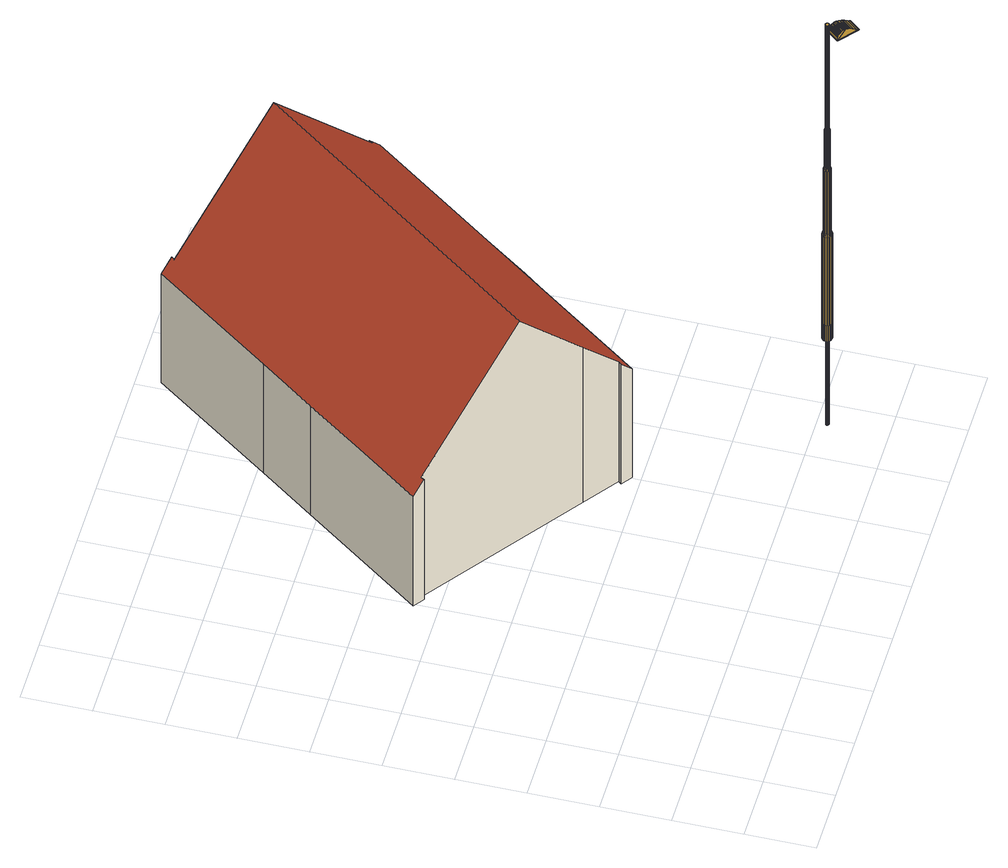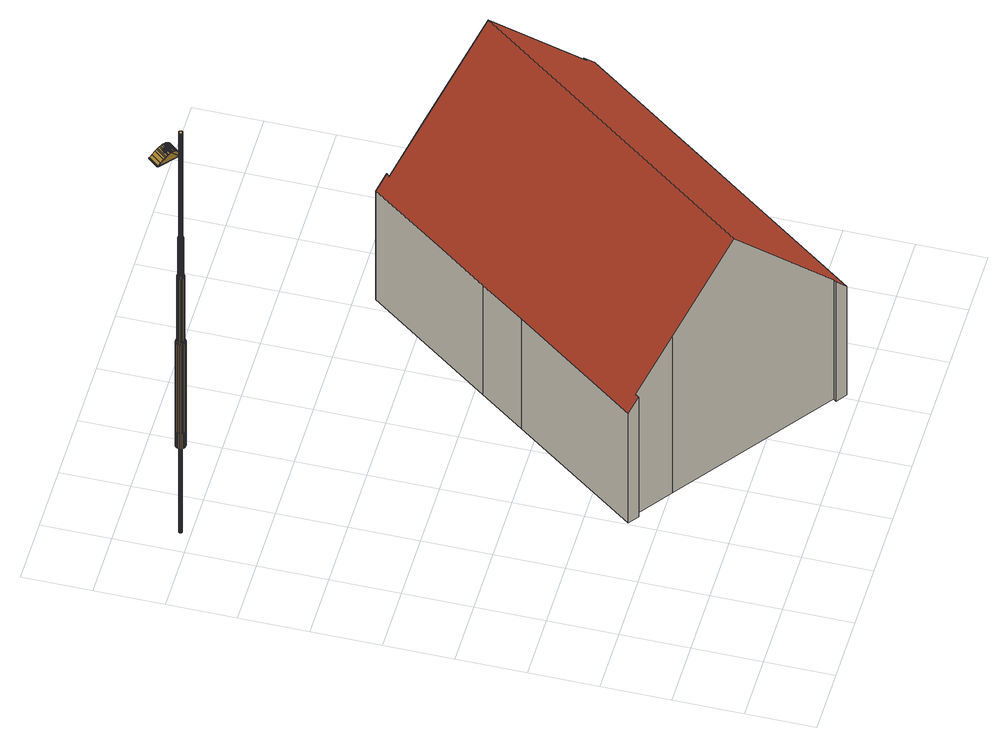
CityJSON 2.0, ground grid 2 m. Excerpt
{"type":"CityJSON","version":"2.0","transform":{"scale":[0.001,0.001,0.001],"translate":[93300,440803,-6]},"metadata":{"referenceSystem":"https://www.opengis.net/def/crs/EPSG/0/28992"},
"CityObjects":{
"building1":{"type":"Building","attributes":{"statusOmschr":"Pand in gebruik","typeOmschr":"vrijstaand","aantalBouwlagen":2,"hoogste_bouwlaag":1,"laagste_bouwlaag":0,"yearOfConstruction":1997},"address":[{"country":"Nederland","locality":"Rotterdam","thoroughfareNumber":"193","thoroughfareName":"Straatweg","postcode":"3054AD"}],"geometry":[{"type":"Solid","lod":"2","boundaries":[[[[0,1,2,3]],[[4,5,1,0]],[[4,6,7,8,9,5]],[[7,6,10,11]],[[11,10,12,13]],[[14,13,12,15,16]],[[16,15,17,18]],[[19,20,18,17]],[[20,19,21,22]],[[23,22,21,24,25,26]],[[25,24,27,28]],[[28,27,29,30]],[[31,32,30,29]],[[27,24,21,19,17,15,12,10,6,4,0,3,33,34,35,36,31,29]],[[1,5,9,8,7,11,13,14,37,38,39,2]],[[36,40,32,31]],[[30,32,40,41,37,14,16,18,20,22,23,26,25,28]],[[35,41,40,36]],[[35,34,38,37,41]],[[38,34,33,39]],[[3,2,39,33]]]],"semantics":{"surfaces":[{"type":"WallSurface"},{"type":"GroundSurface"},{"type":"RoofSurface"}],"values":[[0,0,0,0,0,0,0,0,0,0,0,0,0,1,2,0,2,0,0,0,0]]}}]},
"cityfurniture1":{"type":"CityFurniture","attributes":{"Brondatum":"12-06-2019","Thema":"Lichtmasten","Nivo":"0","Klasse":"Verbindingsweg 2-zijdig","Objecthoogte":"10","Geplaatst_op":"02-12-2010","Datum_laatste_mutatie":"07-06-2019","Straatnaam":"Straatweg","Buurtnaam":"Hillegersberg Noord","Buurt_nummer":"62","Wijknaam":"Hillegersberg-Schiebroek","Wijknummer":"6","Lichtpunttype":"Straatverlichting","Nummer":"21","Beheerobject":"71935/OVL-021","Lamptype":"CPO-TW 140W KL.728","Armatuurtype":"4767 ARM SGS 453 1X CPO-TW 140W K EB OC FG EVSA VLAK GLAS LS-6","Uithoudertype":"UITHOUDER OV CONVERSIEMODEL","Masttype":"TRAMMAST LPH 10M"},"geometry":[{"type":"MultiSurface","lod":"2","boundaries":[[[42,43,44,45]],[[45,44,46,47]],[[47,46,48,49]],[[49,48,50,51]],[[51,50,52,53]],[[53,52,54,55]],[[55,54,56,57]],[[57,56,58,59]],[[59,58,60,61]],[[61,60,62,63]],[[63,62,64,65]],[[65,64,66,67]],[[67,66,68,69]],[[69,68,70,71]],[[71,70,72,73]],[[73,72,74,75]],[[75,74,76,77]],[[77,76,78,79]],[[79,78,80,81]],[[81,80,82,83]],[[83,82,84,85]],[[85,84,86,87]],[[87,86,88,89]],[[89,88,43,42]],[[42,45,47,49,51,53,55,57,59,61,63,65,67,69,71,73,75,77,79,81,83,85,87,89]]]}]},
"cityfurniture2":{"type":"CityFurniture","attributes":{"Brondatum":"12-06-2019","Thema":"Lichtmasten","Nivo":"0","Klasse":"Verbindingsweg 2-zijdig","Objecthoogte":"10","Geplaatst_op":"02-12-2010","Datum_laatste_mutatie":"07-06-2019","Straatnaam":"Straatweg","Buurtnaam":"Hillegersberg Noord","Buurt_nummer":"62","Wijknaam":"Hillegersberg-Schiebroek","Wijknummer":"6","Lichtpunttype":"Straatverlichting","Nummer":"21","Beheerobject":"71935/OVL-021","Lamptype":"CPO-TW 140W KL.728","Armatuurtype":"4767 ARM SGS 453 1X CPO-TW 140W K EB OC FG EVSA VLAK GLAS LS-6","Uithoudertype":"UITHOUDER OV CONVERSIEMODEL","Masttype":"TRAMMAST LPH 10M"},"geometry":[{"type":"MultiSurface","lod":"2","boundaries":[[[90,91,92,93]],[[94,95,96,97]],[[98,99,100,101]],[[102,90,93,103]],[[104,105,106,107]],[[105,98,101,106]],[[91,94,97,92]],[[99,102,103,100]],[[101,100,108,109]],[[93,92,110,111]],[[112,113,114,115]],[[116,117,118,119]],[[120,121,122,123]],[[100,103,124,108]],[[125,112,115,126]],[[117,127,128,118]],[[103,93,111,124]],[[129,116,119,130]],[[97,96,131,132]],[[107,106,133,134]],[[135,120,123,136]],[[92,97,132,110]],[[106,101,109,133]],[[121,104,107,122]],[[137,135,136,138]],[[139,125,126,140]],[[127,139,140,128]],[[96,129,130,131]],[[141,142,113,112]],[[95,143,129,96]],[[144,145,146,147]],[[148,144,147,149]],[[150,151,127,117]],[[152,148,149,153]],[[154,152,153,155]],[[156,154,155,157]],[[158,159,125,139]],[[151,158,139,127]],[[159,141,112,125]],[[160,137,138,161]],[[145,160,161,146]],[[162,150,117,116]],[[142,156,157,113]],[[143,162,116,129]],[[163,164,165,166]],[[167,168,169,170]],[[171,172,173,174]],[[175,176,177,178]],[[179,180,181,182]],[[180,183,184,181]],[[168,185,186,169]],[[187,167,170,188]],[[189,190,191,192]],[[172,193,194,173]],[[183,163,166,184]],[[195,187,188,196]],[[197,195,196,198]],[[176,197,198,177]],[[193,175,178,194]],[[199,171,174,200]],[[190,199,200,191]],[[201,202,164,163]],[[203,204,180,179]],[[205,206,207,208]],[[209,210,168,167]],[[211,212,213,214]],[[215,203,179,216]],[[217,218,197,176]],[[212,219,220,213]],[[221,222,223,224]],[[204,225,183,180]],[[225,201,163,183]],[[226,209,167,187]],[[206,189,192,207]],[[222,211,214,223]],[[227,217,176,175]],[[210,228,185,168]],[[229,205,208,230]],[[219,229,230,220]],[[218,231,195,197]],[[185,215,216,186]],[[231,226,187,195]],[[202,221,224,164]],[[232,233,234,235]],[[236,237,238,239]],[[240,241,242,243]],[[244,232,235,245]],[[241,236,239,242]],[[246,247,248,249]],[[233,240,243,234]],[[250,251,252,253]],[[251,246,249,252]],[[237,254,255,238]],[[247,244,245,248]],[[235,234,256,257]],[[253,252,182,181]],[[254,258,259,255]],[[239,238,260,261]],[[258,262,263,259]],[[264,265,266,267]],[[265,268,269,266]],[[270,271,272,273]],[[271,274,275,272]],[[274,276,277,275]],[[276,278,279,277]],[[278,280,281,279]],[[243,242,282,283]],[[268,250,253,269]],[[234,243,283,256]],[[248,245,284,285]],[[286,287,288,289]],[[262,286,289,263]],[[287,290,291,288]],[[290,292,293,291]],[[292,270,273,293]],[[280,294,295,281]],[[249,248,285,296]],[[245,235,257,284]],[[242,239,261,282]],[[294,264,267,295]],[[252,249,296,182]],[[279,281,297,298]],[[272,275,299,300]],[[255,259,301,302]],[[289,288,303,304]],[[188,170,257,256]],[[273,272,300,305]],[[275,277,306,299]],[[269,253,181,184]],[[259,263,307,301]],[[263,289,304,307]],[[291,293,308,309]],[[288,291,309,303]],[[267,266,166,165]],[[277,279,298,306]],[[238,255,302,260]],[[281,295,310,297]],[[170,169,284,257]],[[266,269,184,166]],[[295,267,165,310]],[[293,273,305,308]],[[169,186,285,284]],[[191,200,304,303]],[[220,230,300,299]],[[223,214,298,297]],[[192,191,303,309]],[[178,177,261,260]],[[174,173,301,307]],[[207,192,309,308]],[[196,188,256,283]],[[198,196,283,282]],[[224,223,297,310]],[[177,198,282,261]],[[194,178,260,302]],[[186,216,296,285]],[[200,174,307,304]],[[213,220,299,306]],[[230,208,305,300]],[[173,194,302,301]],[[216,179,182,296]],[[214,213,306,298]],[[164,224,310,165]],[[265,264,294,280,278,276,274,271,270,292,290,287,286,262,258,254,237,236,241,240,233,232,244,247,246,251,250,268]],[[311,312,206,205]],[[313,314,219,212]],[[315,313,212,211]],[[316,317,221,202]],[[318,319,199,190]],[[320,321,204,203]],[[322,323,193,172]],[[228,324,215,185]],[[325,315,211,222]],[[326,311,205,229]],[[324,320,203,215]],[[312,327,189,206]],[[328,316,202,201]],[[323,227,175,193]],[[314,326,229,219]],[[317,325,222,221]],[[329,322,172,171]],[[319,329,171,199]],[[327,318,190,189]],[[118,128,326,314]],[[119,118,314,313]],[[128,140,311,326]],[[321,330,225,204]],[[114,331,319,318]],[[126,115,327,312]],[[130,119,313,315]],[[332,333,227,323]],[[330,328,201,225]],[[334,335,218,217]],[[331,336,329,319]],[[337,134,228,210]],[[333,334,217,227]],[[140,126,312,311]],[[338,337,210,209]],[[339,338,209,226]],[[340,332,323,322]],[[115,114,318,327]],[[336,340,322,329]],[[335,341,231,218]],[[341,339,226,231]],[[131,130,315,325]],[[134,133,324,228]],[[109,108,321,320]],[[113,157,331,114]],[[155,153,340,336]],[[108,124,330,321]],[[122,107,134,337]],[[149,147,333,332]],[[110,132,317,316]],[[138,136,339,341]],[[146,161,335,334]],[[124,111,328,330]],[[153,149,332,340]],[[132,131,325,317]],[[133,109,320,324]],[[123,122,337,338]],[[136,123,338,339]],[[161,138,341,335]],[[111,110,316,328]],[[147,146,334,333]],[[157,155,336,331]],[[342,343,344,345]],[[346,347,348,349]],[[350,351,352]],[[343,353,354,344]],[[355,356,357]],[[358,359,360,361]],[[362,363,364,352]],[[365,366,367,368]],[[347,369,370,348]],[[359,346,349,360]],[[371,357,356]],[[372,365,368,373]],[[369,374,375,370]],[[376,377,378,379]],[[366,356,355,367]],[[380,381,382,383]],[[381,384,385,382]],[[384,376,379,385]],[[364,352,351]],[[377,342,345,378]],[[374,372,373,375]],[[353,358,361,354]],[[386,387,388,389]],[[390,386,389,391]],[[392,393,394]],[[395,393,392]],[[396,395,392]],[[397,390,391,398]],[[399,387,386,390,397,400,401,402,403,404,405,406],[407,392,394,408,409,410]],[[407,396,392]],[[411,395,396]],[[399,406,411,396]],[[406,405,395,411]],[[387,399,396,388]],[[400,397,398,412]],[[377,376,413,414]],[[342,377,414,415]],[[353,343,416,417]],[[358,353,417,418]],[[343,342,415,416]],[[359,358,418,419]],[[420,421,422,423]],[[424,425,351,426]],[[427,424,426,428]],[[429,430,431,432]],[[433,434,435,436]],[[436,435,430,429]],[[432,431,437,438]],[[208,207,308,305]],[[439,440,441,442]],[[443,444,445,446]],[[442,441,444,443]],[[447,448,449,450]],[[451,452,453,454]],[[450,449,455,456]],[[457,458,459,460]],[[454,453,461,462]],[[438,437,463,464]],[[465,466,467,468]],[[468,467,452,451]],[[469,470,471,472]],[[462,461,458,457]],[[456,455,470,469]],[[473,474,475,476]],[[476,475,448,447]],[[472,471,477,478]],[[479,480,466,465]],[[464,463,474,473]],[[481,482,483,484]],[[484,483,485,486]],[[486,485,487,488]],[[489,490,491,492]],[[493,494,495,496]],[[497,498,494,493]],[[496,495,482,481]],[[499,500,501,502]],[[503,504,505,506]],[[507,508,509,510]],[[511,512,504,503]],[[513,514,515,516]],[[517,518,500,499]],[[519,520,521,522]],[[523,524,525,526]],[[510,509,498,497]],[[506,505,527,528]],[[502,501,524,523]],[[522,521,529,530]],[[526,525,508,507]],[[528,527,520,519]],[[531,532,514,513]],[[530,529,532,531]],[[533,534,535,536]],[[537,538,539,540]],[[541,542,543,544]],[[536,535,542,541]],[[492,491,545,546]],[[540,539,534,533]],[[546,545,538,537]],[[547,548,549,550]],[[551,552,553,554]],[[555,556,557,558]],[[559,560,548,547]],[[561,562,563,564]],[[565,566,552,551]],[[567,568,440,439]],[[544,543,556,555]],[[564,563,569,570]],[[550,549,571,572]],[[558,557,562,561]],[[573,574,568,567]],[[572,571,574,573]],[[554,553,575,576]],[[576,575,560,559]],[[365,372,577,578]],[[366,365,578,579]],[[356,366,579,580]],[[371,356,580,363]],[[581,582,583,584]],[[585,398,410]],[[586,587,588]],[[589,590,393]],[[591,408,394,592]],[[592,581,584,591]],[[408,585,409]],[[393,590,394]],[[592,394,392,581]],[[396,407,410,388]],[[409,585,410]],[[391,389,398]],[[585,408,394,590]],[[389,388,410]],[[412,398,585]],[[587,410,409,584,583,593,588]],[[398,389,410]],[[594,427,428,595]],[[596,597,598,599]],[[380,600,601,602]],[[597,594,595,598]],[[600,596,599,601]],[[381,380,602,603]],[[376,384,604,413]],[[384,381,603,604]],[[605,606,607,608]],[[609,610,611,612]],[[613,614,615,616]],[[617,618,619,620]],[[621,622,623,624]],[[624,623,625,626]],[[627,628,629,630]],[[626,625,631,632]],[[632,631,614,613]],[[633,634,610,609]],[[608,607,618,617]],[[612,611,606,605]],[[620,619,635,636]],[[636,635,622,621]],[[630,629,637,638]],[[639,640,641,642]],[[638,637,643,644]],[[645,646,647,648]],[[649,650,651,652]],[[653,654,655,656]],[[642,641,646,645]],[[657,658,659,660]],[[644,643,661,662]],[[663,664,665,666]],[[660,659,664,663]],[[662,661,650,649]],[[652,651,667,668]],[[666,665,512,511]],[[668,667,654,653]],[[656,655,640,639]],[[669,670,671,672]],[[673,674,675,676]],[[677,678,679,680]],[[681,682,674,673]],[[683,684,685,686]],[[687,688,684,683]],[[672,671,689,690]],[[686,685,678,677]],[[691,692,688,687]],[[690,689,692,691]],[[680,679,693,694]],[[695,696,697,698]],[[698,697,699,700]],[[694,693,701,702]],[[702,701,682,681]],[[401,400,412,585]],[[403,402,590,589]],[[425,703,704]],[[425,424,705,703]],[[594,597,706,707]],[[708,704,371,357]],[[402,401,585,590]],[[708,704,703]],[[405,404,393,395]],[[709,596,710]],[[404,403,589,393]],[[380,383,600]],[[427,594,707,711]],[[424,427,711,705]],[[600,710,596]],[[710,600,383]],[[597,596,709,706]],[[712,350,352]],[[580,579,713,714]],[[580,714,363]],[[362,363,714]],[[372,374,715,577]],[[374,369,716,715]],[[347,346,717,718]],[[346,359,419,717]],[[369,347,718,716]],[[460,459,719,720]],[[721,722,723,724]],[[725,726,727,728]],[[729,730,731,732]],[[733,734,722,721]],[[724,723,726,725]],[[720,719,734,733]],[[735,736,737,738]],[[739,740,741,742]],[[743,593,583,582]],[[732,731,744,745]],[[745,744,746,747]],[[742,741,748,749]],[[409,408,591,584]],[[750,751,740,739]],[[738,737,752,753]],[[754,755,756,757]],[[749,748,755,754]],[[757,756,736,735]],[[758,759,751,750]],[[586,593,743]],[[747,746,759,758]],[[581,392,407,760,586,743,582]],[[593,586,588]],[[587,586,760]],[[760,410,587]],[[410,760,407]],[[603,602,761,762]],[[416,415,763,764]],[[604,603,762,765]],[[417,416,764,766]],[[418,417,766,767]],[[595,428,768,769]],[[598,595,769,770]],[[717,419,712,771]],[[718,717,771,772]],[[578,577,773,774]],[[715,716,775,776]],[[579,578,774,713]],[[428,426,777,768]],[[414,413,778,779]],[[415,414,779,763]],[[716,718,772,775]],[[602,601,780,761]],[[426,351,350,777]],[[601,599,781,780]],[[599,598,770,781]],[[419,418,767,712]],[[413,604,765,778]],[[577,715,776,773]],[[703,360,708]],[[349,348,370,375,373,368,367,355,708,360]],[[782,783,784,785]],[[783,420,423,784]],[[786,782,785,787]],[[788,789,787,785,784,423,422]],[[790,791,792,793]],[[794,795,796,797]],[[798,786,787,789]],[[799,798,789,788]],[[421,420,783,782,786,798,799]],[[800,801,802,803]],[[804,805,795,794]],[[421,799,788,422]],[[806,807,808,809]],[[793,792,810,811]],[[797,796,696,695]],[[803,802,807,806]],[[812,813,801,800]],[[809,808,805,804]],[[811,810,813,812]],[[425,704,364,351]],[[383,382,385,379,378,345,344,354,361,360,703,705,711,707,706,709]],[[710,383,709]],[[362,714,352]],[[713,774,773,776,775,772,771,712,352,714]],[[355,357,708]],[[781,770,769,768,777,350,712,767,766,764,763,779,778,765,762,761,780]]]}]}
},
"vertices":[
[4517,15002,3972],[4517,15002,8157],[7070,18490,8146],[7070,18490,3972],[3333,13385,3972],[3333,13385,8162],[760,9870,3972],[760,9870,8173],[2108,11711,8167],[3124,13099,8163],[1060,9650,3972],[1060,9650,8587],[1130,9750,3972],[1130,9750,8584],[3866,7743,12366],[5607,6466,3972],[5607,6466,9959],[6610,5730,3972],[6610,5730,8573],[6540,5640,3972],[6540,5640,8576],[6840,5420,3972],[6840,5420,8162],[8278,7384,8167],[9519,9080,3972],[9519,9080,8171],[9163,8594,8170],[10471,10380,3972],[10471,10380,8174],[13150,14040,3972],[13150,14040,8183],[12860,14260,3972],[12860,14260,8589],[7370,18270,3972],[7300,18180,3972],[11777,14896,3972],[12780,14160,3972],[10053,16160,12364],[7300,18180,8557],[7370,18270,8560],[12780,14160,8595],[11777,14896,9981],
[13265,1763,3870],[13265,1763,537],[13255,1755,537],[13255,1755,3870],[13247,1745,537],[13247,1745,3870],[13242,1733,537],[13242,1733,3870],[13240,1720,537],[13240,1720,3870],[13242,1707,537],[13242,1707,3870],[13247,1695,537],[13247,1695,3870],[13255,1685,537],[13255,1685,3870],[13265,1677,537],[13265,1677,3870],[13277,1672,537],[13277,1672,3870],[13290,1670,537],[13290,1670,3870],[13303,1672,537],[13303,1672,3870],[13315,1677,537],[13315,1677,3870],[13325,1685,537],[13325,1685,3870],[13333,1695,537],[13333,1695,3870],[13338,1707,537],[13338,1707,3870],[13340,1720,537],[13340,1720,3870],[13338,1733,537],[13338,1733,3870],[13333,1745,537],[13333,1745,3870],[13325,1755,537],[13325,1755,3870],[13315,1763,537],[13315,1763,3870],[13303,1768,537],[13303,1768,3870],[13290,1770,537],[13290,1770,3870],[13277,1768,537],[13277,1768,3870],
[13427,1684,3865],[13432,1716,3865],[13432,1716,4465],[13427,1684,4465],[13431,1747,3865],[13423,1778,3865],[13423,1778,4465],[13431,1747,4465],[13370,1606,3865],[13394,1627,3865],[13394,1627,4465],[13370,1606,4465],[13414,1653,3865],[13414,1653,4465],[13311,1583,3865],[13342,1591,3865],[13342,1591,4465],[13311,1583,4465],[13394,1627,7865],[13370,1606,7865],[13432,1716,7865],[13427,1684,7865],[13236,1859,4465],[13208,1844,4465],[13208,1844,7865],[13236,1859,7865],[13387,1830,4465],[13360,1850,4465],[13360,1850,7865],[13387,1830,7865],[13248,1587,3865],[13279,1581,3865],[13279,1581,4465],[13248,1587,4465],[13414,1653,7865],[13266,1867,4465],[13266,1867,7865],[13330,1863,4465],[13330,1863,7865],[13408,1806,4465],[13408,1806,7865],[13423,1778,7865],[13431,1747,7865],[13342,1591,7865],[13311,1583,7865],[13217,1600,3865],[13217,1600,4465],[13190,1619,3865],[13190,1619,4465],[13298,1868,4465],[13298,1868,7865],[13236,1859,3865],[13208,1844,3865],[13408,1806,3865],[13146,1702,3865],[13155,1672,3865],[13155,1672,4465],[13146,1702,4465],[13145,1734,3865],[13145,1734,4465],[13360,1850,3865],[13330,1863,3865],[13151,1766,3865],[13151,1766,4465],[13164,1796,3865],[13164,1796,4465],[13183,1823,3865],[13183,1823,4465],[13298,1868,3865],[13266,1867,3865],[13170,1644,3865],[13170,1644,4465],[13387,1830,3865],[13364,1702,10465],[13367,1718,10465],[13367,1718,11865],[13364,1702,11865],[13260,1620,10365],[13284,1616,10365],[13287,1648,10465],[13270,1651,10465],[13197,1777,10365],[13187,1754,10365],[13219,1745,10465],[13226,1761,10465],[13184,1707,10365],[13190,1684,10365],[13222,1695,10465],[13217,1711,10465],[13334,1661,10465],[13347,1672,10465],[13347,1672,11865],[13334,1661,11865],[13358,1686,10465],[13358,1686,11865],[13307,1617,10365],[13304,1648,10465],[13237,1630,10365],[13254,1657,10465],[13251,1824,10365],[13230,1813,10365],[13249,1786,10465],[13264,1793,10465],[13183,1730,10365],[13216,1728,10465],[13217,1644,10365],[13240,1668,10465],[13201,1663,10365],[13229,1681,10465],[13212,1797,10365],[13237,1775,10465],[13394,1693,10365],[13398,1717,10365],[13351,1634,10365],[13370,1650,10365],[13298,1831,10365],[13274,1830,10365],[13280,1798,10465],[13297,1799,10465],[13260,1620,7965],[13284,1616,7965],[13380,1784,10365],[13364,1802,10365],[13343,1778,10465],[13354,1766,10465],[13330,1623,10365],[13320,1653,10465],[13190,1684,7965],[13201,1663,7965],[13344,1817,10365],[13329,1789,10465],[13397,1740,10365],[13391,1763,10365],[13362,1751,10465],[13367,1735,10465],[13384,1670,10365],[13237,1630,7965],[13184,1707,7965],[13307,1617,7965],[13321,1827,10365],[13313,1796,10465],[13217,1644,7965],[13276,1668,15915],[13263,1673,15915],[13263,1673,11915],[13276,1668,11915],[13238,1702,15915],[13235,1714,15915],[13235,1714,11915],[13238,1702,11915],[13253,1681,15915],[13244,1691,15915],[13244,1691,11915],[13253,1681,11915],[13288,1666,15915],[13288,1666,11915],[13313,1670,15915],[13301,1666,15915],[13301,1666,11915],[13313,1670,11915],[13334,1684,15915],[13324,1676,15915],[13324,1676,11915],[13334,1684,11915],[13235,1727,15915],[13235,1727,11915],[13254,1657,11865],[13270,1651,11865],[13237,1739,15915],[13237,1739,11915],[13217,1711,11865],[13222,1695,11865],[13242,1752,15915],[13242,1752,11915],[13349,1719,15915],[13347,1707,15915],[13347,1707,11915],[13349,1719,11915],[13342,1695,15915],[13342,1695,11915],[13296,1780,15915],[13308,1778,15915],[13308,1778,11915],[13296,1780,11915],[13320,1773,15915],[13320,1773,11915],[13331,1765,15915],[13331,1765,11915],[13339,1755,15915],[13339,1755,11915],[13345,1744,15915],[13345,1744,11915],[13229,1681,11865],[13240,1668,11865],[13287,1648,11865],[13304,1648,11865],[13250,1762,15915],[13260,1771,15915],[13260,1771,11915],[13250,1762,11915],[13271,1777,15915],[13271,1777,11915],[13283,1780,15915],[13283,1780,11915],[13349,1732,15915],[13349,1732,11915],[13320,1653,11865],[13362,1751,11865],[13354,1766,11865],[13329,1789,11865],[13313,1796,11865],[13219,1745,11865],[13216,1728,11865],[13249,1786,11865],[13237,1775,11865],[13297,1799,11865],[13343,1778,11865],[13226,1761,11865],[13280,1798,11865],[13264,1793,11865],[13367,1735,11865],[13298,1831,7965],[13274,1830,7965],[13364,1802,7965],[13344,1817,7965],[13380,1784,7965],[13398,1717,7965],[13397,1740,7965],[13230,1813,7965],[13212,1797,7965],[13351,1634,7965],[13370,1650,7965],[13187,1754,7965],[13183,1730,7965],[13330,1623,7965],[13391,1763,7965],[13321,1827,7965],[13251,1824,7965],[13394,1693,7965],[13197,1777,7965],[13384,1670,7965],[13183,1823,7865],[13145,1734,7865],[13146,1702,7865],[13155,1672,7865],[13170,1644,7865],[13164,1796,7865],[13279,1581,7865],[13248,1587,7865],[13217,1600,7865],[13151,1766,7865],[13190,1619,7865],[13679,1672,15582],[13700,1655,15590],[13706,1663,15584],[13687,1679,15577],[13806,1566,15586],[13838,1540,15572],[13838,1553,15567],[13808,1578,15580],[13335,1445,15337],[13335,1457,15329],[13335,1445,15326],[13723,1635,15595],[13728,1644,15589],[14094,1345,15347],[14108,1321,15341],[14106,1335,15326],[13749,1614,15596],[13776,1591,15594],[13779,1602,15588],[13753,1624,15590],[13844,1021,15326],[13871,1011,15326],[13335,1457,15326],[13968,1434,15479],[14044,1372,15407],[14033,1394,15411],[13961,1453,15479],[13871,1513,15553],[13869,1528,15549],[14121,1310,15326],[13937,1460,15505],[13931,1477,15503],[13904,1486,15530],[13900,1502,15527],[13647,1700,15561],[13661,1687,15572],[13670,1693,15567],[13656,1705,15556],[13618,1725,15519],[13627,1717,15534],[13637,1722,15531],[13629,1729,15517],[13636,1709,15548],[13645,1714,15544],[13868,995,15321],[13882,1002,15321],[13882,1002,15328],[13868,995,15328],[13853,1000,15321],[13853,1000,15328],[13768,1590,15321],[13606,1765,15328],[13636,1641,15321],[14129,1330,15328],[14131,1302,15328],[13331,1435,15321],[13331,1435,15328],[14131,1302,15321],[13324,1448,15321],[13328,1463,15321],[13578,1763,15321],[13591,1770,15321],[13606,1765,15321],[14129,1330,15321],[14136,1317,15321],[14086,1325,15321],[13458,1428,15321],[13533,1307,15321],[13850,1043,15321],[14136,1317,15328],[13324,1448,15328],[13403,1407,15561],[13418,1395,15572],[13435,1380,15582],[13456,1363,15590],[13480,1343,15595],[13505,1322,15596],[13533,1299,15594],[13721,1584,15432],[13727,1579,15448],[13535,1348,15448],[13529,1353,15432],[13585,1756,15332],[13585,1757,15329],[13336,1457,15332],[13590,1750,15413],[13343,1453,15413],[13723,1466,15587],[13728,1472,15587],[13698,1497,15595],[13693,1491,15595],[13787,1413,15554],[13792,1419,15554],[13760,1446,15573],[13755,1440,15573],[13670,1520,15597],[13665,1514,15597],[13542,1596,15549],[13547,1602,15549],[13537,1610,15535],[13532,1604,15535],[13524,1611,15520],[13529,1618,15520],[13521,1624,15504],[13515,1618,15504],[13578,1587,15573],[13583,1593,15573],[13568,1605,15562],[13563,1599,15562],[13703,1503,15595],[13708,1509,15595],[13681,1533,15597],[13676,1526,15597],[13557,1615,15549],[13552,1609,15549],[13627,1567,15591],[13632,1573,15591],[13611,1591,15583],[13606,1585,15583],[13655,1554,15596],[13650,1548,15596],[13645,1542,15596],[13640,1536,15596],[13765,1452,15573],[13770,1458,15573],[13738,1485,15587],[13733,1478,15587],[13543,1616,15535],[13548,1623,15535],[13539,1630,15520],[13534,1624,15520],[13616,1555,15591],[13621,1561,15591],[13601,1578,15583],[13596,1572,15583],[13531,1637,15504],[13526,1631,15504],[13797,1425,15554],[13802,1431,15554],[13521,1572,15549],[13526,1578,15549],[13517,1586,15535],[13512,1579,15535],[13508,1593,15520],[13503,1587,15520],[13500,1600,15504],[13495,1594,15504],[13766,1388,15554],[13771,1395,15554],[13739,1421,15573],[13734,1415,15573],[13547,1550,15573],[13552,1556,15573],[13538,1569,15562],[13532,1562,15562],[13565,1535,15583],[13570,1541,15583],[13724,1403,15573],[13729,1409,15573],[13697,1435,15587],[13692,1429,15587],[13588,1474,15596],[13594,1480,15596],[13570,1500,15591],[13565,1494,15591],[13609,1499,15596],[13614,1505,15596],[13591,1524,15591],[13586,1518,15591],[13614,1453,15597],[13619,1459,15597],[13483,1562,15520],[13488,1568,15520],[13480,1575,15504],[13474,1569,15504],[13756,1376,15554],[13761,1382,15554],[13527,1526,15573],[13532,1532,15573],[13517,1544,15562],[13512,1538,15562],[13662,1454,15595],[13668,1460,15595],[13640,1483,15597],[13635,1477,15597],[13550,1517,15583],[13544,1511,15583],[13506,1553,15549],[13501,1547,15549],[13491,1555,15535],[13497,1561,15535],[13619,1511,15596],[13624,1517,15596],[13601,1537,15591],[13596,1530,15591],[13673,1466,15595],[13678,1473,15595],[13650,1496,15597],[13645,1490,15597],[13575,1548,15583],[13580,1554,15583],[13562,1569,15573],[13557,1562,15573],[13708,1448,15587],[13703,1441,15587],[13629,1523,15596],[13634,1529,15596],[13611,1549,15591],[13606,1543,15591],[13744,1427,15573],[13750,1434,15573],[13718,1460,15587],[13713,1454,15587],[13543,1575,15562],[13548,1581,15562],[13537,1590,15549],[13531,1584,15549],[13655,1502,15597],[13660,1508,15597],[13522,1592,15535],[13527,1598,15535],[13518,1605,15520],[13513,1599,15520],[13777,1401,15554],[13782,1407,15554],[13553,1587,15562],[13558,1593,15562],[13510,1612,15504],[13505,1606,15504],[13590,1566,15583],[13585,1560,15583],[13568,1575,15573],[13573,1581,15573],[13688,1485,15595],[13683,1479,15595],[13691,1165,15505],[13722,1139,15479],[13796,1075,15407],[13859,1022,15341],[13774,1585,15484],[13947,1441,15466],[13711,1159,15466],[13539,1302,15484],[13328,1463,15328],[14031,1371,15385],[13818,1070,15361],[13790,1093,15391],[13591,1770,15328],[13578,1763,15328],[13464,1423,15484],[13642,1636,15484],[13750,1126,15430],[13593,1747,15440],[13346,1451,15440],[13603,1738,15485],[13597,1743,15464],[13351,1447,15464],[13357,1443,15485],[13610,1732,15503],[13365,1437,15503],[13373,1430,15519],[13382,1423,15534],[13391,1416,15548],[13621,1405,15595],[13627,1411,15595],[13599,1434,15597],[13594,1428,15597],[13683,1354,15573],[13688,1360,15573],[13657,1386,15587],[13651,1380,15587],[13462,1538,15520],[13467,1544,15520],[13459,1551,15504],[13454,1544,15504],[13568,1450,15596],[13573,1456,15596],[13550,1475,15591],[13545,1469,15591],[13506,1501,15573],[13511,1507,15573],[13497,1519,15562],[13491,1513,15562],[13485,1529,15549],[13480,1523,15549],[13725,1339,15554],[13730,1345,15554],[13698,1372,15573],[13693,1366,15573],[13476,1536,15535],[13471,1530,15535],[13715,1327,15554],[13720,1333,15554],[13529,1492,15583],[13524,1486,15583],[13667,1398,15587],[13662,1392,15587],[13490,1535,15549],[13496,1541,15549],[13486,1549,15535],[13481,1543,15535],[13637,1423,15595],[13632,1417,15595],[13472,1550,15520],[13477,1556,15520],[13469,1563,15504],[13464,1557,15504],[13578,1462,15596],[13583,1468,15596],[13560,1487,15591],[13555,1481,15591],[13516,1513,15573],[13521,1519,15573],[13507,1532,15562],[13502,1525,15562],[13736,1352,15554],[13741,1358,15554],[13709,1384,15573],[13704,1378,15573],[13609,1447,15597],[13604,1440,15597],[13672,1405,15587],[13677,1411,15587],[13647,1436,15595],[13642,1430,15595],[13539,1505,15583],[13534,1498,15583],[13705,1315,15554],[13710,1321,15554],[13678,1347,15573],[13673,1341,15573],[13452,1525,15520],[13457,1531,15520],[13449,1538,15504],[13444,1532,15504],[13514,1474,15583],[13519,1480,15583],[13501,1495,15573],[13496,1489,15573],[13461,1518,15535],[13466,1524,15535],[13558,1437,15596],[13563,1443,15596],[13539,1463,15591],[13534,1457,15591],[13583,1416,15597],[13589,1422,15597],[13646,1374,15587],[13641,1368,15587],[13611,1393,15595],[13616,1399,15595],[13486,1507,15562],[13481,1501,15562],[13450,1506,15535],[13456,1512,15535],[13447,1519,15520],[13442,1513,15520],[13439,1526,15504],[13433,1520,15504],[13475,1516,15549],[13470,1510,15549],[13597,1759,15337],[13585,1757,15326],[13598,1759,15339],[13609,1746,15464],[13605,1750,15442],[13597,1760,15326],[13614,1741,15484],[13620,1736,15500],[13602,1753,15416],[13523,1294,15588],[13773,1082,15411],[13832,1031,15347],[13659,1192,15530],[13627,1220,15553],[13563,1274,15586],[13594,1247,15572],[13593,1605,15573],[13588,1599,15573],[13562,1621,15549],[13567,1627,15549],[13558,1635,15535],[13553,1629,15535],[13544,1636,15520],[13549,1642,15520],[13541,1649,15504],[13536,1643,15504],[13746,1364,15554],[13751,1370,15554],[13719,1397,15573],[13714,1391,15573],[13573,1612,15562],[13579,1618,15562],[13502,1567,15535],[13507,1573,15535],[13498,1581,15520],[13493,1575,15520],[13575,1506,15591],[13580,1512,15591],[13560,1529,15583],[13555,1523,15583],[13985,1409,15430],[13687,1423,15587],[13682,1417,15587],[13657,1448,15595],[13652,1442,15595],[13542,1544,15573],[13537,1538,15573],[13599,1486,15596],[13604,1493,15596],[13490,1587,15504],[13485,1581,15504],[13522,1550,15562],[13527,1556,15562],[13516,1566,15549],[13511,1559,15549],[13624,1465,15597],[13629,1471,15597],[14056,1350,15357],[13371,1419,15517],[13379,1413,15531],[13430,1371,15577],[13450,1355,15584],[13388,1405,15544],[13472,1337,15589],[13496,1316,15590],[13342,1441,15416],[13345,1439,15442],[13350,1435,15464],[13551,1270,15580],[13581,1245,15567],[13673,1167,15503],[13702,1142,15479],[13612,1219,15549],[13643,1193,15527],[13335,1444,15339],[13399,1397,15556],[13413,1385,15567],[13363,1425,15502],[13356,1431,15484],[13698,1603,15439],[13708,1595,15429],[13516,1364,15429],[13506,1373,15439],[13698,1603,15457],[13506,1373,15457],[13529,1353,15464],[13516,1364,15468],[13695,1302,15554],[13700,1308,15554],[13668,1335,15573],[13663,1329,15573],[13471,1489,15562],[13476,1495,15562],[13465,1504,15549],[13460,1498,15549],[13708,1595,15468],[13721,1584,15464],[13573,1404,15597],[13578,1410,15597],[13553,1431,15596],[13547,1425,15596],[13486,1476,15573],[13491,1483,15573],[13524,1444,15591],[13529,1451,15591],[13509,1468,15583],[13503,1462,15583],[13636,1362,15587],[13631,1355,15587],[13601,1380,15595],[13606,1387,15595]
]}
